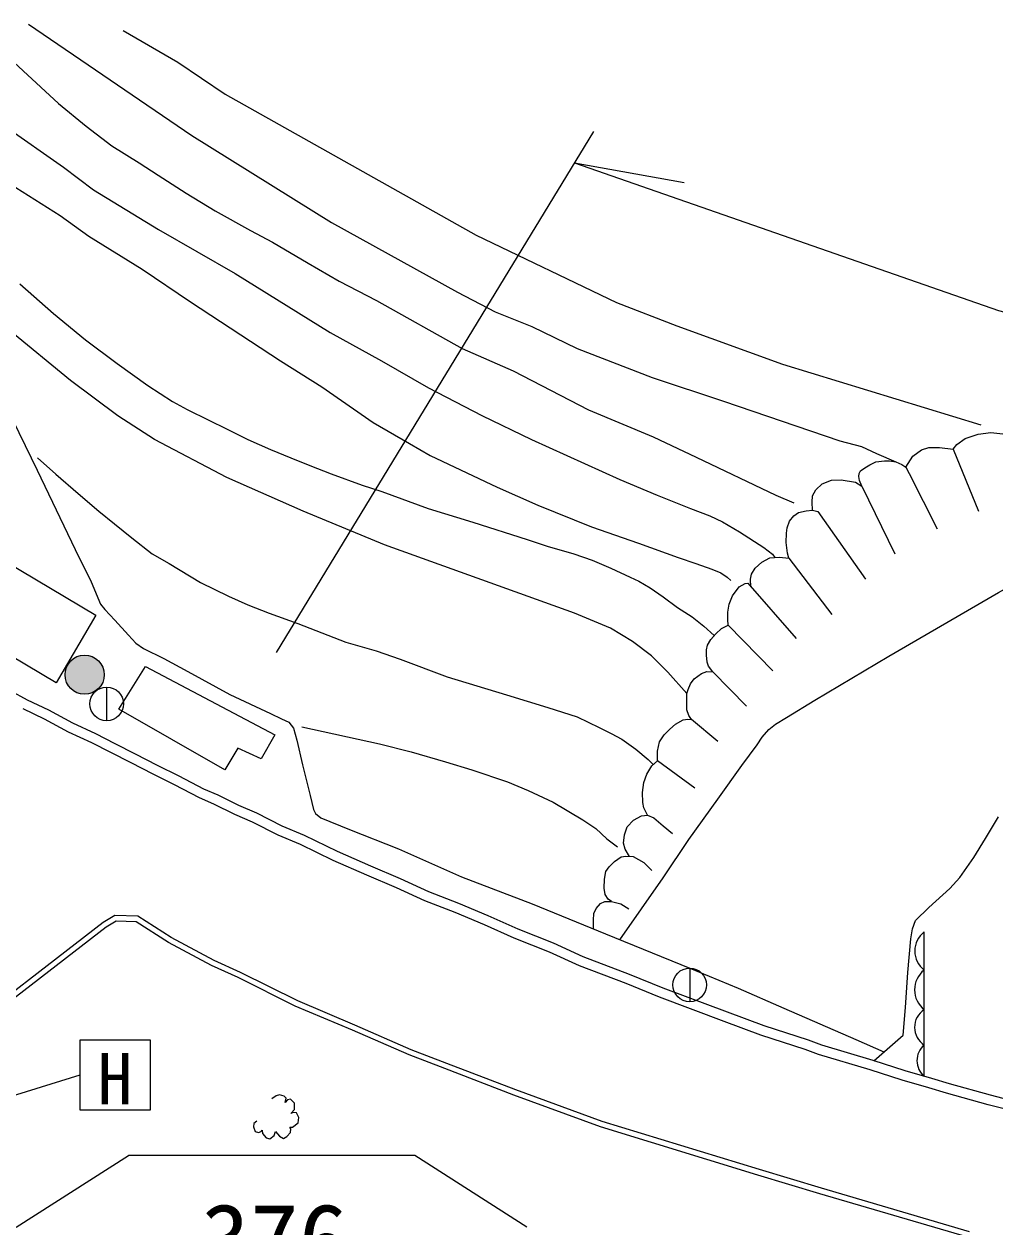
# Model space of a CAD drawing. Units: millimetres at full size, sheet at 1:1000; details may follow other scales. Extents: x 40000 to 680000, y 20000 to 380000.
# Drawn here: x 140068 to 174733, y 306068 to 348995 of the extents above; entities that cross this region are included whole.
import ezdxf
from ezdxf.enums import TextEntityAlignment as Align

# ---------------------------------------------------------------- set-up
doc = ezdxf.new("R2010")
doc.units = ezdxf.units.MM
doc.header["$LTSCALE"] = 1000
for name, color, linetype, lineweight in [('M-BGD', 7, 'Continuous', 25), ('M-BGD-EXST', 7, 'Continuous', 25), ('M-STR-HTXT', 7, 'Continuous', 13), ('M-STR-STRC', 7, 'Continuous', 25)]:
    doc.layers.add(name, color=color, linetype=linetype, lineweight=lineweight)
doc.styles.add('ＭＳ ゴシック', font='')
doc.styles.get('ＭＳ ゴシック').set_extended_font_data('MS Gothic')

msp = doc.modelspace()

# ---------------------------------------------------------------- hatches: boundary and pattern name
at = {"layer": 'M-BGD'}
msp.add_hatch(color=256, dxfattribs=at).paths.add_polyline_path([(141531, 325776, 1), (142931, 325776, 1)])

# ---------------------------------------------------------------- linework, layer by layer
for p, q in [((143018, 325335), (143018, 324135)), ((172208, 311441), (172203, 316594)), ((163835, 315305), (163835, 314105))]:
    msp.add_line(p, q, dxfattribs=at)
for points in [[(140225, 348995), (146056, 345018), (151051, 341908), (155542, 339431), (156885, 338727), (158195, 338204), (159820, 337414), (162490, 336383), (165045, 335532), (169194, 334117), (169964, 333921), (170504, 333675), (171191, 333370)], [(143606, 348771), (145555, 347634), (147250, 346496), (156214, 341457), (161224, 339055), (163375, 338220), (167145, 336855), (174223, 334689)], [(136753, 348244), (139373, 345368), (141476, 343893), (142546, 343082), (144869, 341660), (147611, 340089), (151002, 337990), (152831, 336977), (154513, 336014), (156416, 335025), (158183, 334173), (161341, 332746), (162670, 332186), (163864, 331711), (164559, 331443), (165010, 331236), (165607, 330870), (166484, 330310), (166796, 330076), (166868, 329958)], [(138762, 348490), (141297, 346157), (142284, 345357), (143204, 344650), (144178, 344037), (144860, 343608), (145861, 342955), (146888, 342329), (148157, 341632), (148944, 341206), (150213, 340457), (151320, 339817), (152654, 339124), (155710, 337415), (157537, 336615), (160222, 335224), (162530, 334264), (164066, 333540), (166907, 332181), (167548, 331914)], [(134911, 346734), (139776, 343167), (141361, 342161), (142381, 341431), (144285, 340243), (146009, 339083), (149220, 336976), (150698, 336048), (152531, 334781), (153830, 334027), (154573, 333594), (156966, 332468), (158415, 331825), (160323, 331057), (162011, 330473), (163423, 329953), (164054, 329742), (164624, 329544), (164946, 329408), (165169, 329260), (165306, 329136)], [(163735, 325103), (163053, 325861), (162474, 326449), (161791, 326965), (161012, 327438), (159718, 327974), (152932, 330412), (150029, 331616), (147314, 332814), (144725, 334168), (143416, 335009), (141722, 336269), (139529, 338087), (134270, 342813)], [(139920, 339730), (141122, 338665), (142267, 337725), (143388, 336885), (144483, 336094), (145366, 335528), (145894, 335239), (146662, 334855), (147295, 334546), (148059, 334167), (148866, 333813), (149589, 333520), (150268, 333244), (151036, 332945), (152143, 332541), (152846, 332317), (154497, 331704), (156088, 331225), (158028, 330597), (158745, 330367), (159694, 330092), (160357, 329863), (161014, 329574), (161708, 329259), (162017, 329110), (162426, 328876), (162885, 328556), (163404, 328177), (163928, 327838), (164336, 327509), (164711, 327174)], [(139453, 335294), (140533, 333073), (141888, 330246), (142459, 329091), (142803, 328296), (142955, 328099), (143306, 327720), (143801, 327183), (144063, 326900), (144339, 326707), (145054, 326350), (145914, 325888), (147415, 325069), (148866, 324395), (149258, 324203), (149526, 324079), (149685, 323866), (149802, 323438), (150008, 322557), (150283, 321463), (150400, 320962), (150469, 320817), (150662, 320673), (151687, 320253), (153435, 319558), (155692, 318567), (158211, 317596), (160832, 316523), (163835, 315305), (165559, 314584), (167199, 313877), (169768, 312758), (170769, 312313)], [(173240, 333824), (173368, 333992), (173673, 334209), (174130, 334361), (174587, 334425), (175125, 334361), (175309, 334217), (176055, 332140)], [(171552, 333184), (171803, 333574), (172108, 333800), (172373, 333888), (172750, 333888), (173240, 333824), (174146, 331611)], [(140553, 333517), (141208, 332935), (142005, 332245), (142742, 331615), (143302, 331163), (143920, 330664), (144646, 330093), (145253, 329748), (146371, 329071), (147372, 328581), (148062, 328272), (148824, 327975), (149847, 327606), (151562, 326938), (152645, 326629), (153502, 326332), (155181, 325699), (157299, 325057), (158775, 324605), (159822, 324272), (160607, 323892), (161035, 323678), (161416, 323476), (161916, 323119), (162356, 322750), (162528, 322566)], [(169979, 332503), (169892, 332702), (169874, 332853), (169879, 332951), (169935, 333047), (170088, 333153), (170266, 333269), (170478, 333370), (170794, 333410), (170971, 333404), (171191, 333370), (171404, 333274), (171552, 333184), (171674, 332959), (172667, 330976)], [(168217, 331642), (168203, 331938), (168217, 332155), (168339, 332376), (168560, 332593), (168894, 332724), (169243, 332728), (169753, 332652), (169979, 332503), (171159, 330085)], [(167371, 329929), (167331, 330111), (167277, 330490), (167295, 330824), (167313, 331019), (167394, 331258), (167548, 331443), (167715, 331565), (167995, 331628), (168217, 331642), (168411, 331597), (170110, 329185)], [(166015, 328915), (166009, 329183), (166041, 329359), (166168, 329576), (166407, 329788), (166701, 329942), (167035, 329974), (167371, 329929), (168907, 327928)], [(161340, 316317), (162892, 318528), (163800, 319889), (164842, 321331), (165696, 322532), (166244, 323279), (166418, 323546), (166658, 323826), (166898, 324013), (167286, 324253), (168302, 324869), (170949, 326432), (174865, 328704), (175933, 329304), (176494, 329598), (176775, 329665), (177189, 329665), (178765, 329598), (187049, 329411), (197766, 329157)], [(165203, 327540), (165191, 327747), (165200, 328005), (165246, 328294), (165363, 328596), (165603, 328912), (165815, 329025), (165905, 329039), (167641, 327070)], [(164656, 325873), (164503, 326079), (164456, 326222), (164438, 326470), (164438, 326660), (164474, 326833), (164589, 327037), (164765, 327235), (164966, 327428), (165203, 327540), (166801, 325917)], [(164834, 323395), (163894, 324172), (163801, 324322), (163732, 324527), (163726, 324794), (163735, 325103), (163777, 325253), (163866, 325450), (163997, 325626), (164261, 325823), (164445, 325895), (164656, 325873), (165862, 324659)], [(175705, 310479), (174575, 310767), (173105, 311176), (172474, 311364), (171524, 311640), (170383, 312007), (168547, 312559), (168070, 312737), (166489, 313245), (165184, 313731), (162884, 314593), (161688, 315081), (160029, 315711), (158966, 316199), (157705, 316697), (156644, 317172), (155590, 317616), (154518, 318024), (153511, 318489), (152450, 318942), (151254, 319462), (150082, 320037), (149284, 320369), (148377, 320833), (147736, 321110), (146995, 321474), (146485, 321696), (145601, 322160), (144838, 322536), (144052, 322946), (143322, 323311), (142636, 323664), (141816, 324041), (140954, 324505), (140191, 324870), (139583, 325202)], [(175615, 310140), (174485, 310429), (173008, 310840), (172376, 311028), (171421, 311306), (170279, 311672), (168436, 312227), (167955, 312406), (166374, 312914), (165061, 313404), (162757, 314267), (161560, 314755), (159894, 315388), (158828, 315877), (157569, 316374), (156504, 316851), (155460, 317291), (154382, 317702), (153369, 318169), (152311, 318620), (151107, 319145), (149937, 319718), (149137, 320051), (148228, 320516), (147589, 320792), (146848, 321156), (146334, 321380), (145442, 321848), (144679, 322224), (143893, 322634), (143164, 322999), (142483, 323350), (141660, 323728), (140795, 324193), (140032, 324558)], [(164012, 321722), (162680, 322708), (162687, 323047), (162755, 323382), (162923, 323631), (163128, 323836), (163328, 324011), (163602, 324166), (163763, 324185), (163894, 324172)], [(149981, 323921), (152755, 323313), (153890, 323020), (155119, 322669), (156056, 322377), (157331, 321956), (158069, 321640), (158961, 321227), (160015, 320595), (160483, 320291), (160881, 319917), (161255, 319636)], [(162325, 320759), (162200, 321022), (162157, 321215), (162151, 321576), (162200, 321924), (162300, 322229), (162480, 322521), (162680, 322708)], [(161687, 319289), (161528, 319544), (161472, 319768), (161503, 320061), (161603, 320348), (161827, 320585), (162113, 320740), (162325, 320759), (162549, 320672), (162891, 320379), (163221, 320106)], [(170412, 311997), (171450, 312917), (171542, 313894), (171628, 315147), (171726, 316352), (171783, 316702), (171898, 317006), (172369, 317470), (173127, 318148), (173483, 318533), (173977, 319257), (174390, 319928), (174856, 320699)], [(161043, 317678), (160924, 317766), (160819, 317933), (160775, 318164), (160794, 318481), (160837, 318754), (160962, 318916), (161155, 319115), (161391, 319271), (161553, 319296), (161821, 319283), (162194, 319078), (162487, 318786)], [(160399, 316701), (160398, 317014), (160414, 317249), (160489, 317430), (160651, 317616), (160806, 317685), (161043, 317678), (161379, 317598), (161665, 317423)], [(148376, 309847), (148274, 309758), (148258, 309638), (148321, 309480), (148444, 309433), (148536, 309476), (148576, 309523), (148577, 309401), (148709, 309251), (148844, 309212), (148994, 309335), (149050, 309473), (149183, 309309), (149326, 309224), (149454, 309295), (149577, 309434), (149590, 309571), (149552, 309629), (149650, 309634), (149854, 309785), (149880, 309970), (149790, 310135), (149673, 310153), (149592, 310118), (149730, 310262), (149726, 310484), (149579, 310628), (149477, 310604), (149386, 310509), (149425, 310667), (149359, 310730), (149191, 310778), (149072, 310751), (148920, 310640)]]:
    msp.add_lwpolyline(points, dxfattribs=at)
for points in [[(138323, 330458), (142628, 327902), (141210, 325490), (136905, 328046)], [(143454, 324545), (144399, 326072), (149026, 323629), (148531, 322771), (147702, 323149), (147236, 322379)]]:
    msp.add_lwpolyline(points, close=True, dxfattribs=at)
for centre, radius in [((142231, 325776), 700), ((143018, 324735), 600), ((163835, 314705), 600)]:
    msp.add_circle(centre, radius, dxfattribs=at)
for centre, radius, start, end in [((172724, 315916), 855, 127.5375, 232.5849), ((172758, 314531), 897, 128.1011, 232.0212), ((172612, 313192), 751, 122.7471, 237.3753), ((172674, 312001), 728, 129.9056, 230.2167)]:
    msp.add_arc(centre, radius, start, end, dxfattribs=at)
at = {"layer": 'M-BGD-EXST'}
msp.add_line((133455, 308852), (142075, 311491), dxfattribs=at)
msp.add_lwpolyline([(142075, 312741), (144575, 312741), (144575, 310241), (142075, 310241)], close=True, dxfattribs=at)
at = {"layer": 'M-STR-HTXT'}
for p, q in [((149083, 326567), (160408, 345166)), ((159722, 344039), (163634, 343335))]:
    msp.add_line(p, q, dxfattribs=at)
msp.add_lwpolyline([(159722, 344039), (174855, 338771), (187039, 335599), (196632, 333703), (205930, 332325), (219569, 331137), (232241, 331103), (243788, 331885), (247831, 332194), (252524, 332317), (261114, 332008), (268012, 331341), (271605, 330857), (277364, 329914), (281802, 328925), (284739, 328165), (288087, 327281), (289533, 326772), (296706, 324038), (303260, 321233), (309782, 318209), (318502, 313746), (324331, 310681), (335458, 303985)], dxfattribs=at)
at = {"layer": 'M-STR-STRC'}
for p, q in [((139793, 306064), (143801, 308614)), ((154015, 308614), (143801, 308614)), ((158023, 306064), (154015, 308614))]:
    msp.add_line(p, q, dxfattribs=at)
for points in [[(173828, 305894), (168535, 307447), (166330, 308113), (160709, 309829), (157625, 310957), (155159, 311906), (153891, 312394), (151877, 313270), (149838, 314135), (147800, 315153), (146852, 315580), (145323, 316398), (144126, 317156), (143309, 317179), (142888, 316930), (137251, 312578), (134046, 310142), (133222, 309465), (133003, 309081), (133021, 308203), (133259, 307600), (134467, 305859)], [(173767, 305704), (168478, 307255), (166272, 307922), (160646, 309639), (157554, 310770), (155088, 311719), (153815, 312209), (151798, 313087), (149754, 313953), (147715, 314972), (146764, 315401), (145222, 316225), (144066, 316957), (143361, 316978), (143000, 316764), (137373, 312419), (134170, 309985), (133378, 309334), (133204, 309030), (133220, 308243), (133437, 307695), (134624, 305985)]]:
    msp.add_lwpolyline(points, dxfattribs=at)

# ---------------------------------------------------------------- texts
at = {"layer": 'M-BGD-EXST', "style": 'ＭＳ ゴシック'}
msp.add_text('H', height=1833, dxfattribs=at).set_placement((143316, 311360), align=Align.MIDDLE_CENTER)
at = {"layer": 'M-STR-STRC', "style": 'ＭＳ ゴシック'}
msp.add_text('376', height=2566, dxfattribs=at).set_placement((149002, 305616), align=Align.MIDDLE_CENTER)

doc.saveas('drawing.dxf')
